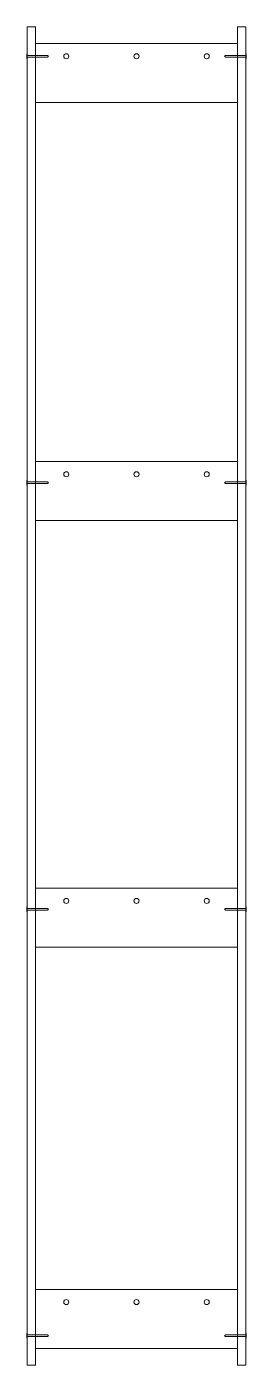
# Model space of a CAD drawing. Header units: centimetres. Extents: x 917 to 2835, y -35184 to -3253.
# Drawn here: x 1328.6 to 1354.7, y -3606.8 to -3447.8 of the extents above; entities that cross this region are included whole.
import ezdxf

# ---------------------------------------------------------------- set-up
doc = ezdxf.new("R2010")
doc.units = ezdxf.units.CM
doc.layers.add('A-FURN', color=3, linetype='Continuous', lineweight=20)

msp = doc.modelspace()

# ---------------------------------------------------------------- linework, layer by layer
at = {"layer": 'A-FURN'}
for p, q in [((1328.665, -3447.794), (1329.665, -3447.794)), ((1328.665, -3447.794), (1328.665, -3606.794)), ((1329.665, -3447.794), (1329.665, -3606.794)), ((1353.655, -3447.794), (1354.655, -3447.794)), ((1353.655, -3606.794), (1353.655, -3447.794)), ((1354.655, -3606.794), (1354.655, -3447.794)), ((1353.655, -3449.794), (1329.665, -3449.794)), ((1353.655, -3456.794), (1329.665, -3456.794)), ((1353.655, -3499.454), (1329.665, -3499.454)), ((1353.655, -3506.454), (1329.665, -3506.454)), ((1329.665, -3550.134), (1353.655, -3550.134)), ((1329.665, -3557.134), (1353.655, -3557.134)), ((1329.665, -3597.794), (1353.655, -3597.794)), ((1329.665, -3604.794), (1353.655, -3604.794)), ((1328.665, -3606.794), (1329.665, -3606.794)), ((1353.655, -3606.794), (1354.655, -3606.794))]:
    msp.add_line(p, q, dxfattribs=at)
at = {"layer": 'A-FURN', "color": 8}
for p, q in [((1328.637, -3451.596), (1328.637, -3450.991)), ((1328.637, -3450.991), (1328.651, -3450.991)), ((1328.651, -3451.596), (1328.637, -3451.596)), ((1328.665, -3451.195), (1328.651, -3450.991)), ((1328.665, -3451.391), (1328.651, -3451.596)), ((1328.665, -3451.195), (1331.076, -3451.195)), ((1331.076, -3451.391), (1328.665, -3451.391)), ((1331.211, -3451.294), (1331.076, -3451.195)), ((1331.211, -3451.294), (1331.076, -3451.391)), ((1352.108, -3451.294), (1352.243, -3451.195)), ((1352.108, -3451.294), (1352.243, -3451.391)), ((1354.655, -3451.195), (1352.243, -3451.195)), ((1352.243, -3451.391), (1354.655, -3451.391)), ((1354.655, -3451.195), (1354.668, -3450.991)), ((1354.655, -3451.391), (1354.668, -3451.596)), ((1354.668, -3451.596), (1354.682, -3451.596)), ((1354.682, -3450.991), (1354.669, -3450.991)), ((1354.682, -3451.596), (1354.682, -3450.991)), ((1328.637, -3502.256), (1328.637, -3501.651)), ((1328.637, -3501.651), (1328.651, -3501.651)), ((1328.651, -3502.256), (1328.637, -3502.256)), ((1328.665, -3501.855), (1328.651, -3501.651)), ((1328.665, -3502.051), (1328.651, -3502.256)), ((1328.665, -3501.855), (1331.076, -3501.855)), ((1331.076, -3502.051), (1328.665, -3502.051)), ((1331.211, -3501.954), (1331.076, -3501.855)), ((1331.211, -3501.954), (1331.076, -3502.051)), ((1352.108, -3501.954), (1352.243, -3501.855)), ((1352.108, -3501.954), (1352.243, -3502.051)), ((1354.655, -3501.855), (1352.243, -3501.855)), ((1352.243, -3502.051), (1354.655, -3502.051)), ((1354.655, -3501.855), (1354.668, -3501.651)), ((1354.655, -3502.051), (1354.668, -3502.256)), ((1354.668, -3502.256), (1354.682, -3502.256)), ((1354.682, -3501.651), (1354.669, -3501.651)), ((1354.682, -3502.256), (1354.682, -3501.651)), ((1328.637, -3552.936), (1328.637, -3552.331)), ((1328.637, -3552.331), (1328.651, -3552.331)), ((1328.651, -3552.936), (1328.637, -3552.936)), ((1328.665, -3552.535), (1328.651, -3552.331)), ((1328.665, -3552.731), (1328.651, -3552.936)), ((1328.665, -3552.535), (1331.076, -3552.535)), ((1331.076, -3552.731), (1328.665, -3552.731)), ((1331.211, -3552.634), (1331.076, -3552.535)), ((1331.211, -3552.634), (1331.076, -3552.731)), ((1352.108, -3552.634), (1352.243, -3552.535)), ((1352.108, -3552.634), (1352.243, -3552.731)), ((1354.655, -3552.535), (1352.243, -3552.535)), ((1352.243, -3552.731), (1354.655, -3552.731)), ((1354.655, -3552.535), (1354.668, -3552.331)), ((1354.655, -3552.731), (1354.668, -3552.936)), ((1354.668, -3552.936), (1354.682, -3552.936)), ((1354.682, -3552.331), (1354.669, -3552.331)), ((1354.682, -3552.936), (1354.682, -3552.331)), ((1328.637, -3603.596), (1328.637, -3602.991)), ((1328.637, -3602.991), (1328.651, -3602.991)), ((1328.651, -3603.596), (1328.637, -3603.596)), ((1328.665, -3603.195), (1328.651, -3602.991)), ((1328.665, -3603.391), (1328.651, -3603.596)), ((1328.665, -3603.195), (1331.076, -3603.195)), ((1331.076, -3603.391), (1328.665, -3603.391)), ((1331.211, -3603.294), (1331.076, -3603.195)), ((1331.211, -3603.294), (1331.076, -3603.391)), ((1352.108, -3603.294), (1352.243, -3603.195)), ((1352.108, -3603.294), (1352.243, -3603.391)), ((1354.655, -3603.195), (1352.243, -3603.195)), ((1352.243, -3603.391), (1354.655, -3603.391)), ((1354.655, -3603.195), (1354.668, -3602.991)), ((1354.655, -3603.391), (1354.668, -3603.596)), ((1354.668, -3603.596), (1354.682, -3603.596)), ((1354.682, -3602.991), (1354.669, -3602.991)), ((1354.682, -3603.596), (1354.682, -3602.991))]:
    msp.add_line(p, q, dxfattribs=at)
for centre in [(1333.33, -3451.294), (1341.66, -3451.294), (1349.99, -3451.294), (1333.33, -3500.954), (1341.66, -3500.954), (1349.99, -3500.954), (1333.33, -3551.634), (1341.66, -3551.634), (1349.99, -3551.634), (1333.33, -3599.294), (1341.66, -3599.294), (1349.99, -3599.294)]:
    msp.add_circle(centre, 0.3, dxfattribs=at)

doc.saveas('drawing.dxf')
